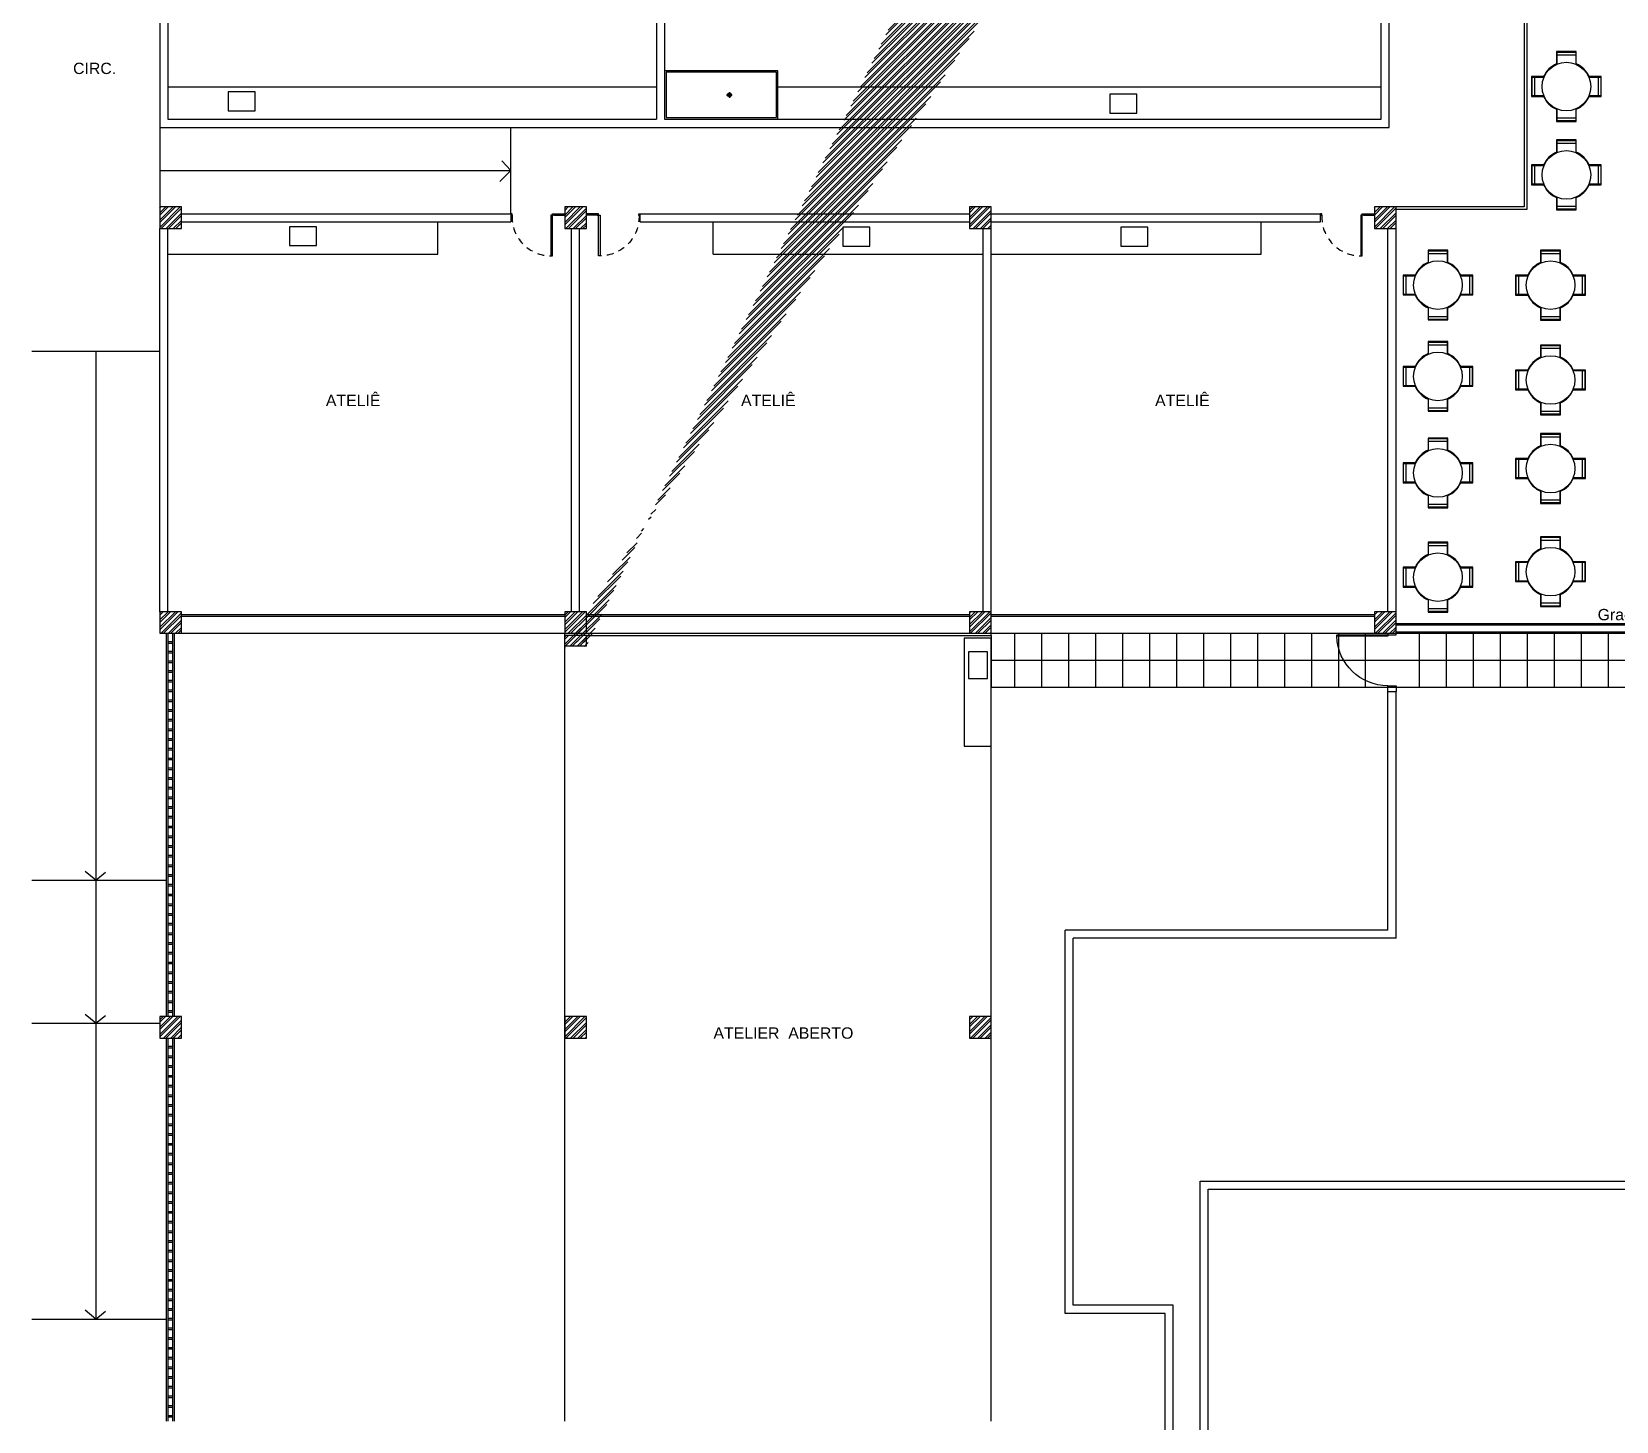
# Model space of a CAD drawing. Header units: millimetres. Extents: x 3165 to 3348, y 1853 to 2028.
# Drawn here: x 3221.88 to 3251.23, y 1891.58 to 1917.32 of the extents above; entities that cross this region are included whole.
import ezdxf

# ---------------------------------------------------------------- set-up
doc = ezdxf.new("R2010")
doc.units = ezdxf.units.MM
for name, pattern in [('ACAD_ISO04W100', [30, 24, -3, 0, -3]), ('DASHED', [19.05, 12.7, -6.35]), ('HIDDEN2', [4.7625, 3.175, -1.5875])]:
    doc.linetypes.add(name, pattern=pattern)
for name, color, linetype in [('Bancada', 11, 'Continuous'), ('Cobogó', 2, 'Continuous'), ('Em Vista', 7, 'Continuous'), ('Hidráulica', 2, 'Continuous'), ('Janela', 2, 'Continuous'), ('Lay out', 253, 'Continuous'), ('Linha de Piso', 7, 'Continuous'), ('Parede', 5, 'Continuous'), ('Pilar', 7, 'Continuous'), ('Porta', 2, 'Continuous'), ('Texto', 6, 'Continuous')]:
    doc.layers.add(name, color=color, linetype=linetype)
doc.styles.add('Arial', font='arial.ttf', dxfattribs={"height": 0.15})
pattern_1 = [(45, (582.78078, 645.80131), (-0.067351921, 0.067351921), []), (45, (582.82568, 645.80131), (-0.067351921, 0.067351921), [])]

# ---------------------------------------------------------------- blocks, each defined once
blk = doc.blocks.new('A$C1AD463CB')
at = {"layer": 'Porta', "ltscale": 0.5}
blk.add_lwpolyline([(0.025, 0.15), (0.055, 0.15), (0.055, 0.9), (0.025, 0.9)], close=True, dxfattribs=at)
for points in [[(0, 0.15), (0.025, 0.15), (0.025, 0.12), (0, 0.12)], [(0.8, 0.15), (0.775, 0.15), (0.775, 0.12), (0.8, 0.12)]]:
    blk.add_lwpolyline(points, dxfattribs=at)
at = {"layer": 'Porta', "color": 252, "linetype": 'HIDDEN2', "ltscale": 0.04}
blk.add_arc((0.055, 0.179), 0.721, 357.6617, 90, dxfattribs=at)
blk = doc.blocks.new('A$C3123344C')
at = {"layer": 'Porta', "ltscale": 0.5}
blk.add_lwpolyline([(0.025, 0.15), (0.055, 0.15), (0.055, 1.096), (0.025, 1.096)], close=True, dxfattribs=at)
for points in [[(0, 0.15), (0.025, 0.15), (0.025, 0), (0, 0)], [(0.997, 0.15), (0.972, 0.15), (0.972, 0), (0.997, 0)]]:
    blk.add_lwpolyline(points, dxfattribs=at)
at = {"layer": 'Porta', "color": 252, "linetype": 'DASHED', "ltscale": 0.3}
blk.add_arc((0.025, 0.15), 0.947, 0, 88.1852, dxfattribs=at)
blk = doc.blocks.new('Mesa red 4 lug')
for p, q in [((0.01, 1.283), (0.357, 1.283)), ((0.01, 1.061), (0.01, 1.283)), ((0.01, 1.233), (0.357, 1.233)), ((0.357, 1.283), (0.357, 1.061)), ((-0.453, 0.473), (-0.453, 0.82)), ((-0.453, 0.82), (-0.231, 0.82)), ((-0.403, 0.473), (-0.403, 0.82)), ((0.599, 0.82), (0.82, 0.82)), ((0.77, 0.82), (0.77, 0.473)), ((0.82, 0.82), (0.82, 0.473)), ((-0.231, 0.473), (-0.453, 0.473)), ((0.82, 0.473), (0.599, 0.473)), ((0.01, 0.01), (0.01, 0.231)), ((0.357, 0.06), (0.01, 0.06)), ((0.357, 0.01), (0.01, 0.01)), ((0.357, 0.231), (0.357, 0.01))]:
    blk.add_line(p, q)
blk.add_lwpolyline([(0.367, 0.225, 0.189469), (0.605, 0.463), (0.83, 0.463), (0.83, 0.83), (0.605, 0.83, 0.189469), (0.367, 1.068), (0.367, 1.293), (0, 1.293), (0, 1.068, 0.189469), (-0.238, 0.83), (-0.463, 0.83), (-0.463, 0.463), (-0.238, 0.463, 0.189469), (0, 0.225), (0, 0), (0.367, 0)], format="xyb", close=True)
blk.add_circle((0.184, 0.646), 0.45)

msp = doc.modelspace()

# ---------------------------------------------------------------- hatches: boundary and pattern name
at = {"layer": 'Pilar', "linetype": 'HIDDEN2'}
h = msp.add_hatch(dxfattribs=at)
h.set_pattern_fill('ANSI32', color=256, scale=0.01)
h.set_pattern_definition(pattern_1)
h.paths.add_polyline_path([(3239.253, 1936.177), (3239.653, 1936.177), (3239.653, 1936.577), (3239.253, 1936.577)], flags=16)
h.paths.add_polyline_path([(3246.753, 1936.177), (3247.153, 1936.177), (3247.153, 1936.577), (3246.753, 1936.577)], flags=16)
edge = h.paths.add_edge_path()
edge.add_line((3247.153, 1929.077), (3247.153, 1936.577))
edge.add_line((3232.153, 1905.937), (3231.753, 1905.937))
edge.add_line((3232.153, 1906.137), (3231.753, 1906.137))
edge.add_line((3231.753, 1905.937), (3231.753, 1906.137))
h = msp.add_hatch(dxfattribs=at)
h.set_pattern_fill('ANSI32', color=256, scale=0.01)
h.set_pattern_definition(pattern_1)
h.paths.add_polyline_path([(3224.253, 1913.677), (3224.653, 1913.677), (3224.653, 1914.077), (3224.253, 1914.077)])
h = msp.add_hatch(dxfattribs=at)
h.set_pattern_fill('ANSI32', color=256, scale=0.01)
h.set_pattern_definition(pattern_1)
h.paths.add_polyline_path([(3231.753, 1913.677), (3232.153, 1913.677), (3232.153, 1914.077), (3231.753, 1914.077)])
h = msp.add_hatch(dxfattribs=at)
h.set_pattern_fill('ANSI32', color=256, scale=0.01)
h.set_pattern_definition(pattern_1)
h.paths.add_polyline_path([(3239.253, 1913.677), (3239.653, 1913.677), (3239.653, 1914.077), (3239.253, 1914.077)])
h = msp.add_hatch(dxfattribs=at)
h.set_pattern_fill('ANSI32', color=256, scale=0.01)
h.set_pattern_definition(pattern_1)
h.paths.add_polyline_path([(3246.753, 1913.677), (3247.153, 1913.677), (3247.153, 1914.077), (3246.753, 1914.077)])
h = msp.add_hatch(dxfattribs=at)
h.set_pattern_fill('ANSI32', color=256, scale=0.01)
h.set_pattern_definition(pattern_1)
h.paths.add_polyline_path([(3224.253, 1906.177), (3224.653, 1906.177), (3224.653, 1906.577), (3224.253, 1906.577)])
h = msp.add_hatch(dxfattribs=at)
h.set_pattern_fill('ANSI32', color=256, scale=0.01)
h.set_pattern_definition(pattern_1)
h.paths.add_polyline_path([(3231.753, 1906.177), (3232.153, 1906.177), (3232.153, 1906.577), (3231.753, 1906.577)])
h = msp.add_hatch(dxfattribs=at)
h.set_pattern_fill('ANSI32', color=256, scale=0.01)
h.set_pattern_definition(pattern_1)
h.paths.add_polyline_path([(3239.253, 1906.177), (3239.653, 1906.177), (3239.653, 1906.577), (3239.253, 1906.577)])
h = msp.add_hatch(dxfattribs=at)
h.set_pattern_fill('ANSI32', color=256, scale=0.01)
h.set_pattern_definition(pattern_1)
h.paths.add_polyline_path([(3246.753, 1906.177), (3247.153, 1906.177), (3247.153, 1906.577), (3246.753, 1906.577)])
h = msp.add_hatch(dxfattribs=at)
h.set_pattern_fill('ANSI32', color=256, scale=0.01)
h.set_pattern_definition(pattern_1)
edge = h.paths.add_edge_path()
edge.add_line((3232.153, 1905.937), (3231.753, 1905.937))
edge.add_line((3232.153, 1905.937), (3232.153, 1906.137))
edge.add_line((3231.753, 1905.937), (3231.753, 1906.137))
h = msp.add_hatch(dxfattribs=at)
h.set_pattern_fill('ANSI32', color=256, scale=0.01)
h.set_pattern_definition(pattern_1)
h.paths.add_polyline_path([(3224.253, 1898.677), (3224.653, 1898.677), (3224.653, 1899.077), (3224.253, 1899.077)])
h = msp.add_hatch(dxfattribs=at)
h.set_pattern_fill('ANSI32', color=256, scale=0.01)
h.set_pattern_definition(pattern_1)
h.paths.add_polyline_path([(3231.753, 1898.677), (3232.153, 1898.677), (3232.153, 1899.077), (3231.753, 1899.077)])
h = msp.add_hatch(dxfattribs=at)
h.set_pattern_fill('ANSI32', color=256, scale=0.01)
h.set_pattern_definition(pattern_1)
h.paths.add_polyline_path([(3239.253, 1898.677), (3239.653, 1898.677), (3239.653, 1899.077), (3239.253, 1899.077)])

# ---------------------------------------------------------------- linework, layer by layer
for p, q in [((3232.153, 1906.177), (3239.253, 1906.177)), ((3239.653, 1906.177), (3246.753, 1906.177)), ((3247.153, 1906.177), (3251.09, 1906.177))]:
    msp.add_line(p, q)
msp.add_point((3231.757, 1905.908))
at = {"layer": 'Bancada'}
for p, q in [((3224.403, 1916.302), (3233.453, 1916.302)), ((3235.703, 1916.302), (3246.878, 1916.302)), ((3229.403, 1913.202), (3229.403, 1913.802)), ((3234.503, 1913.202), (3234.503, 1913.802)), ((3244.653, 1913.202), (3244.653, 1913.802)), ((3224.403, 1913.202), (3229.403, 1913.202)), ((3234.503, 1913.202), (3239.503, 1913.202)), ((3239.653, 1913.202), (3244.653, 1913.202))]:
    msp.add_line(p, q, dxfattribs=at)
msp.add_lwpolyline([(3239.153, 1904.087), (3239.653, 1904.087), (3239.653, 1906.087), (3239.153, 1906.087)], close=True, dxfattribs=at)
at = {"layer": 'Cobogó'}
for p, q in [((3224.404, 1899.077), (3224.404, 1906.177)), ((3224.404, 1906.027), (3224.494, 1906.027)), ((3224.494, 1899.077), (3224.494, 1906.177)), ((3224.404, 1905.997), (3224.494, 1905.997)), ((3224.404, 1905.847), (3224.494, 1905.847)), ((3224.404, 1905.817), (3224.494, 1905.817)), ((3224.404, 1905.667), (3224.494, 1905.667)), ((3224.404, 1905.637), (3224.494, 1905.637)), ((3224.404, 1905.487), (3224.494, 1905.487)), ((3224.404, 1905.457), (3224.494, 1905.457)), ((3224.404, 1905.307), (3224.494, 1905.307)), ((3224.404, 1905.277), (3224.494, 1905.277)), ((3224.404, 1905.127), (3224.494, 1905.127)), ((3224.404, 1905.097), (3224.494, 1905.097)), ((3224.404, 1904.947), (3224.494, 1904.947)), ((3224.404, 1904.917), (3224.494, 1904.917)), ((3224.404, 1904.767), (3224.494, 1904.767)), ((3224.404, 1904.737), (3224.494, 1904.737)), ((3224.404, 1904.587), (3224.494, 1904.587)), ((3224.404, 1904.557), (3224.494, 1904.557)), ((3224.404, 1904.407), (3224.494, 1904.407)), ((3224.404, 1904.377), (3224.494, 1904.377)), ((3224.404, 1904.227), (3224.494, 1904.227)), ((3224.404, 1904.197), (3224.494, 1904.197)), ((3224.404, 1904.047), (3224.494, 1904.047)), ((3224.404, 1904.017), (3224.494, 1904.017)), ((3224.404, 1903.867), (3224.494, 1903.867)), ((3224.404, 1903.837), (3224.494, 1903.837)), ((3224.404, 1903.687), (3224.494, 1903.687)), ((3224.404, 1903.657), (3224.494, 1903.657)), ((3224.404, 1903.507), (3224.494, 1903.507)), ((3224.404, 1903.477), (3224.494, 1903.477)), ((3224.404, 1903.327), (3224.494, 1903.327)), ((3224.404, 1903.297), (3224.494, 1903.297)), ((3224.404, 1903.147), (3224.494, 1903.147)), ((3224.404, 1903.117), (3224.494, 1903.117)), ((3224.404, 1902.967), (3224.494, 1902.967)), ((3224.404, 1902.937), (3224.494, 1902.937)), ((3224.404, 1902.787), (3224.494, 1902.787)), ((3224.404, 1902.757), (3224.494, 1902.757)), ((3224.404, 1902.607), (3224.494, 1902.607)), ((3224.404, 1902.577), (3224.494, 1902.577)), ((3224.404, 1902.427), (3224.494, 1902.427)), ((3224.404, 1902.397), (3224.494, 1902.397)), ((3224.404, 1902.247), (3224.494, 1902.247)), ((3224.404, 1902.217), (3224.494, 1902.217)), ((3224.404, 1902.067), (3224.494, 1902.067)), ((3224.404, 1902.037), (3224.494, 1902.037)), ((3224.404, 1901.887), (3224.494, 1901.887)), ((3224.404, 1901.887), (3224.494, 1901.887)), ((3224.404, 1901.857), (3224.494, 1901.857)), ((3224.404, 1901.857), (3224.494, 1901.857)), ((3224.404, 1901.707), (3224.494, 1901.707)), ((3224.404, 1901.677), (3224.494, 1901.677)), ((3224.404, 1901.527), (3224.494, 1901.527)), ((3224.404, 1901.497), (3224.494, 1901.497)), ((3224.404, 1901.347), (3224.494, 1901.347)), ((3224.404, 1901.317), (3224.494, 1901.317)), ((3224.404, 1901.167), (3224.494, 1901.167)), ((3224.404, 1901.167), (3224.494, 1901.167)), ((3224.404, 1901.137), (3224.494, 1901.137)), ((3224.404, 1901.137), (3224.494, 1901.137)), ((3224.404, 1900.987), (3224.494, 1900.987)), ((3224.404, 1900.957), (3224.494, 1900.957)), ((3224.404, 1900.807), (3224.494, 1900.807)), ((3224.404, 1900.777), (3224.494, 1900.777)), ((3224.404, 1900.627), (3224.494, 1900.627)), ((3224.404, 1900.597), (3224.494, 1900.597)), ((3224.404, 1900.447), (3224.494, 1900.447)), ((3224.404, 1900.447), (3224.494, 1900.447)), ((3224.404, 1900.417), (3224.494, 1900.417)), ((3224.404, 1900.417), (3224.494, 1900.417)), ((3224.404, 1900.267), (3224.494, 1900.267)), ((3224.404, 1900.237), (3224.494, 1900.237)), ((3224.404, 1900.087), (3224.494, 1900.087)), ((3224.404, 1900.057), (3224.494, 1900.057)), ((3224.404, 1899.907), (3224.494, 1899.907)), ((3224.404, 1899.877), (3224.494, 1899.877)), ((3224.404, 1899.727), (3224.494, 1899.727)), ((3224.404, 1899.727), (3224.494, 1899.727)), ((3224.404, 1899.697), (3224.494, 1899.697)), ((3224.404, 1899.697), (3224.494, 1899.697)), ((3224.404, 1899.547), (3224.494, 1899.547)), ((3224.404, 1899.517), (3224.494, 1899.517)), ((3224.404, 1899.367), (3224.494, 1899.367)), ((3224.404, 1899.337), (3224.494, 1899.337)), ((3224.404, 1899.187), (3224.494, 1899.187)), ((3224.404, 1899.157), (3224.494, 1899.157)), ((3224.404, 1891.577), (3224.404, 1898.677)), ((3224.404, 1898.527), (3224.494, 1898.527)), ((3224.404, 1898.497), (3224.494, 1898.497)), ((3224.494, 1891.577), (3224.494, 1898.677)), ((3224.404, 1898.347), (3224.494, 1898.347)), ((3224.404, 1898.317), (3224.494, 1898.317)), ((3224.404, 1898.167), (3224.494, 1898.167)), ((3224.404, 1898.137), (3224.494, 1898.137)), ((3224.404, 1897.987), (3224.494, 1897.987)), ((3224.404, 1897.957), (3224.494, 1897.957)), ((3224.404, 1897.807), (3224.494, 1897.807)), ((3224.404, 1897.777), (3224.494, 1897.777)), ((3224.404, 1897.627), (3224.494, 1897.627)), ((3224.404, 1897.597), (3224.494, 1897.597)), ((3224.404, 1897.447), (3224.494, 1897.447)), ((3224.404, 1897.417), (3224.494, 1897.417)), ((3224.404, 1897.267), (3224.494, 1897.267)), ((3224.404, 1897.237), (3224.494, 1897.237)), ((3224.404, 1897.087), (3224.494, 1897.087)), ((3224.404, 1897.057), (3224.494, 1897.057)), ((3224.404, 1896.907), (3224.494, 1896.907)), ((3224.404, 1896.877), (3224.494, 1896.877)), ((3224.404, 1896.727), (3224.494, 1896.727)), ((3224.404, 1896.697), (3224.494, 1896.697)), ((3224.404, 1896.547), (3224.494, 1896.547)), ((3224.404, 1896.517), (3224.494, 1896.517)), ((3224.404, 1896.367), (3224.494, 1896.367)), ((3224.404, 1896.337), (3224.494, 1896.337)), ((3224.404, 1896.187), (3224.494, 1896.187)), ((3224.404, 1896.157), (3224.494, 1896.157)), ((3224.404, 1896.007), (3224.494, 1896.007)), ((3224.404, 1895.977), (3224.494, 1895.977)), ((3224.404, 1895.827), (3224.494, 1895.827)), ((3224.404, 1895.797), (3224.494, 1895.797)), ((3224.404, 1895.647), (3224.494, 1895.647)), ((3224.404, 1895.617), (3224.494, 1895.617)), ((3224.404, 1895.467), (3224.494, 1895.467)), ((3224.404, 1895.437), (3224.494, 1895.437)), ((3224.404, 1895.287), (3224.494, 1895.287)), ((3224.404, 1895.257), (3224.494, 1895.257)), ((3224.404, 1895.107), (3224.494, 1895.107)), ((3224.404, 1895.077), (3224.494, 1895.077)), ((3224.404, 1894.927), (3224.494, 1894.927)), ((3224.404, 1894.897), (3224.494, 1894.897)), ((3224.404, 1894.747), (3224.494, 1894.747)), ((3224.404, 1894.717), (3224.494, 1894.717)), ((3224.404, 1894.567), (3224.494, 1894.567)), ((3224.404, 1894.537), (3224.494, 1894.537)), ((3224.404, 1894.387), (3224.494, 1894.387)), ((3224.404, 1894.387), (3224.494, 1894.387)), ((3224.404, 1894.357), (3224.494, 1894.357)), ((3224.404, 1894.357), (3224.494, 1894.357)), ((3224.404, 1894.207), (3224.494, 1894.207)), ((3224.404, 1894.177), (3224.494, 1894.177)), ((3224.404, 1894.027), (3224.494, 1894.027)), ((3224.404, 1893.997), (3224.494, 1893.997)), ((3224.404, 1893.847), (3224.494, 1893.847)), ((3224.404, 1893.817), (3224.494, 1893.817)), ((3241.024, 1893.577), (3241.024, 1893.727)), ((3224.404, 1893.667), (3224.494, 1893.667)), ((3224.404, 1893.667), (3224.494, 1893.667)), ((3224.404, 1893.637), (3224.494, 1893.637)), ((3224.404, 1893.637), (3224.494, 1893.637)), ((3224.404, 1893.487), (3224.494, 1893.487)), ((3224.404, 1893.457), (3224.494, 1893.457)), ((3224.404, 1893.307), (3224.494, 1893.307)), ((3224.404, 1893.277), (3224.494, 1893.277)), ((3224.404, 1893.127), (3224.494, 1893.127)), ((3224.404, 1893.097), (3224.494, 1893.097)), ((3224.404, 1892.947), (3224.494, 1892.947)), ((3224.404, 1892.947), (3224.494, 1892.947)), ((3224.404, 1892.917), (3224.494, 1892.917)), ((3224.404, 1892.917), (3224.494, 1892.917)), ((3224.404, 1892.767), (3224.494, 1892.767)), ((3224.404, 1892.737), (3224.494, 1892.737)), ((3224.404, 1892.587), (3224.494, 1892.587)), ((3224.404, 1892.557), (3224.494, 1892.557)), ((3224.404, 1892.407), (3224.494, 1892.407)), ((3224.404, 1892.377), (3224.494, 1892.377)), ((3224.404, 1892.227), (3224.494, 1892.227)), ((3224.404, 1892.227), (3224.494, 1892.227)), ((3224.404, 1892.197), (3224.494, 1892.197)), ((3224.404, 1892.197), (3224.494, 1892.197)), ((3224.404, 1892.047), (3224.494, 1892.047)), ((3224.404, 1892.017), (3224.494, 1892.017)), ((3224.404, 1891.867), (3224.494, 1891.867)), ((3224.404, 1891.837), (3224.494, 1891.837)), ((3224.404, 1891.687), (3224.494, 1891.687)), ((3224.404, 1891.657), (3224.494, 1891.657))]:
    msp.add_line(p, q, dxfattribs=at)
at = {"layer": 'Em Vista', "color": 2}
for p, q in [((3249.528, 1918.867), (3249.528, 1914.077)), ((3249.578, 1918.817), (3249.578, 1914.027)), ((3249.528, 1914.077), (3247.153, 1914.077)), ((3249.578, 1914.027), (3247.153, 1914.027))]:
    msp.add_line(p, q, dxfattribs=at)
at = {"layer": 'Em Vista'}
for p, q in [((3247.153, 1906.357), (3254.253, 1906.357)), ((3247.153, 1906.337), (3254.253, 1906.337)), ((3224.653, 1906.177), (3231.753, 1906.177)), ((3231.753, 1906.137), (3231.753, 1906.177)), ((3232.153, 1906.177), (3239.253, 1906.177)), ((3232.153, 1906.137), (3239.653, 1906.137)), ((3239.653, 1906.177), (3246.753, 1906.177)), ((3239.653, 1906.137), (3239.653, 1906.177)), ((3239.653, 1906.137), (3239.653, 1905.177)), ((3247.153, 1906.177), (3254.253, 1906.177)), ((3223.066, 1901.602), (3223.248, 1901.749)), ((3223.066, 1898.952), (3223.248, 1899.099)), ((3223.066, 1893.472), (3223.248, 1893.619))]:
    msp.add_line(p, q, dxfattribs=at)
at = {"layer": 'Em Vista', "color": 7}
msp.add_line((3247.153, 1906.177), (3254.253, 1906.177), dxfattribs=at)
at = {"layer": 'Hidráulica', "ltscale": 0.01}
for p, q in [((3234.75, 1916.152), (3234.856, 1916.152)), ((3234.803, 1916.207), (3234.803, 1916.099))]:
    msp.add_line(p, q, dxfattribs=at)
for points in [[(3233.603, 1915.702), (3235.703, 1915.702), (3235.703, 1916.602), (3233.603, 1916.602)], [(3233.633, 1915.732), (3235.673, 1915.732), (3235.673, 1916.572), (3233.633, 1916.572)]]:
    msp.add_lwpolyline(points, close=True, dxfattribs=at)
at = {"layer": 'Hidráulica'}
for points in [[(3225.518, 1915.858), (3226.018, 1915.858), (3226.018, 1916.208), (3225.518, 1916.208)], [(3241.853, 1915.814), (3242.353, 1915.814), (3242.353, 1916.164), (3241.853, 1916.164)], [(3226.653, 1913.361), (3227.153, 1913.361), (3227.153, 1913.711), (3226.653, 1913.711)], [(3236.903, 1913.352), (3237.403, 1913.352), (3237.403, 1913.702), (3236.903, 1913.702)], [(3242.053, 1913.352), (3242.553, 1913.352), (3242.553, 1913.702), (3242.053, 1913.702)], [(3239.233, 1905.837), (3239.233, 1905.337), (3239.583, 1905.337), (3239.583, 1905.837)]]:
    msp.add_lwpolyline(points, close=True, dxfattribs=at)
at = {"layer": 'Hidráulica', "ltscale": 0.01}
for radius in [0.035, 0.025]:
    msp.add_circle((3234.803, 1916.152), radius, dxfattribs=at)
at = {"layer": 'Janela'}
for p, q in [((3224.653, 1906.527), (3231.753, 1906.527)), ((3224.653, 1906.497), (3231.753, 1906.497)), ((3232.153, 1906.527), (3239.253, 1906.527)), ((3232.153, 1906.497), (3239.253, 1906.497)), ((3239.653, 1906.527), (3246.753, 1906.527)), ((3239.653, 1906.497), (3246.753, 1906.497)), ((3243.524, 1896.027), (3260.59, 1896.027)), ((3243.524, 1884.077), (3243.524, 1896.027)), ((3243.674, 1895.877), (3260.59, 1895.877)), ((3243.674, 1884.077), (3243.674, 1895.877))]:
    msp.add_line(p, q, dxfattribs=at)
at = {"layer": 'Janela', "color": 2}
for p, q in [((3247.153, 1906.207), (3254.253, 1906.207)), ((3247.153, 1906.177), (3254.253, 1906.177))]:
    msp.add_line(p, q, dxfattribs=at)
at = {"layer": 'Linha de Piso'}
for p, q in [((3224.253, 1915.552), (3224.253, 1914.077)), ((3230.753, 1913.952), (3230.753, 1915.552)), ((3230.753, 1914.752), (3230.587, 1914.933)), ((3224.253, 1914.752), (3230.753, 1914.752)), ((3230.753, 1914.752), (3230.553, 1914.55)), ((3221.878, 1911.402), (3224.253, 1911.402)), ((3223.066, 1911.402), (3223.066, 1901.602)), ((3231.753, 1899.077), (3231.753, 1905.937)), ((3239.653, 1891.577), (3239.653, 1905.937)), ((3239.653, 1905.177), (3261.94, 1905.177)), ((3223.066, 1901.602), (3222.867, 1901.765)), ((3221.878, 1901.602), (3224.374, 1901.602)), ((3223.066, 1901.602), (3223.066, 1898.952)), ((3223.066, 1898.952), (3222.867, 1899.115)), ((3221.878, 1898.952), (3224.253, 1898.952)), ((3223.066, 1898.952), (3223.066, 1893.472)), ((3231.753, 1891.577), (3231.753, 1898.677)), ((3221.878, 1893.472), (3224.374, 1893.472)), ((3223.066, 1893.472), (3222.867, 1893.635))]:
    msp.add_line(p, q, dxfattribs=at)
at = {"layer": 'Linha de Piso', "ltscale": 0.01}
for p, q in [((3240.09, 1905.177), (3240.09, 1906.177)), ((3240.59, 1905.177), (3240.59, 1906.177)), ((3241.09, 1905.177), (3241.09, 1906.177)), ((3241.59, 1905.177), (3241.59, 1906.177)), ((3242.09, 1905.177), (3242.09, 1906.177)), ((3242.59, 1905.177), (3242.59, 1906.177)), ((3243.09, 1905.177), (3243.09, 1906.177)), ((3243.59, 1905.177), (3243.59, 1906.177)), ((3244.09, 1905.177), (3244.09, 1906.177)), ((3244.59, 1905.177), (3244.59, 1906.177)), ((3245.09, 1905.177), (3245.09, 1906.177)), ((3245.59, 1905.177), (3245.59, 1906.177)), ((3246.09, 1905.177), (3246.09, 1906.177)), ((3246.59, 1905.177), (3246.59, 1906.177)), ((3247.59, 1905.177), (3247.59, 1906.177)), ((3248.09, 1905.177), (3248.09, 1906.177)), ((3248.59, 1905.177), (3248.59, 1906.177)), ((3249.09, 1905.177), (3249.09, 1906.177)), ((3249.59, 1905.177), (3249.59, 1906.177)), ((3250.09, 1905.177), (3250.09, 1906.177)), ((3250.59, 1905.177), (3250.59, 1906.177)), ((3251.09, 1905.177), (3251.09, 1906.177)), ((3239.653, 1905.677), (3262.09, 1905.677))]:
    msp.add_line(p, q, dxfattribs=at)
at = {"layer": 'Parede'}
for p, q in [((3233.453, 1921.302), (3233.453, 1915.702)), ((3224.253, 1921.177), (3224.253, 1915.552)), ((3224.403, 1921.177), (3224.403, 1915.702)), ((3246.878, 1915.702), (3246.878, 1921.177)), ((3247.028, 1915.552), (3247.028, 1921.177)), ((3233.603, 1917.852), (3233.603, 1915.702)), ((3224.253, 1915.552), (3247.028, 1915.552)), ((3224.403, 1915.702), (3233.453, 1915.702)), ((3233.603, 1915.702), (3246.878, 1915.702)), ((3224.253, 1906.577), (3224.253, 1913.677)), ((3224.403, 1906.577), (3224.403, 1913.677)), ((3224.653, 1913.952), (3230.753, 1913.952)), ((3224.653, 1913.802), (3230.753, 1913.802)), ((3230.753, 1913.952), (3230.753, 1913.802)), ((3230.753, 1913.922), (3230.754, 1913.922)), ((3231.878, 1906.577), (3231.878, 1913.677)), ((3232.028, 1906.577), (3232.028, 1913.677)), ((3233.153, 1913.952), (3239.253, 1913.952)), ((3233.153, 1913.802), (3233.153, 1913.952)), ((3233.153, 1913.802), (3239.253, 1913.802)), ((3239.503, 1906.577), (3239.503, 1913.677)), ((3239.653, 1913.952), (3245.753, 1913.952)), ((3239.653, 1913.802), (3245.753, 1913.802)), ((3239.653, 1906.577), (3239.653, 1913.677)), ((3245.753, 1913.802), (3245.753, 1913.952)), ((3247.003, 1906.577), (3247.003, 1913.677)), ((3247.153, 1906.577), (3247.153, 1913.677)), ((3231.753, 1905.937), (3231.753, 1906.137)), ((3232.153, 1906.137), (3231.753, 1906.137)), ((3232.153, 1905.937), (3232.153, 1906.137)), ((3232.153, 1905.937), (3231.753, 1905.937)), ((3247.003, 1905.097), (3247.003, 1905.177)), ((3247.003, 1905.177), (3247.153, 1905.177)), ((3247.153, 1905.177), (3247.153, 1905.097)), ((3247.003, 1900.677), (3247.003, 1905.097)), ((3247.003, 1905.097), (3247.153, 1905.097)), ((3247.153, 1900.527), (3247.153, 1905.097)), ((3247.003, 1900.677), (3241.024, 1900.677)), ((3241.024, 1893.577), (3241.024, 1900.677)), ((3247.153, 1900.527), (3241.174, 1900.527)), ((3241.174, 1893.727), (3241.174, 1900.527)), ((3243.024, 1893.727), (3241.174, 1893.727)), ((3243.024, 1887.577), (3243.024, 1893.727)), ((3242.874, 1893.577), (3241.024, 1893.577)), ((3242.874, 1887.727), (3242.874, 1893.577))]:
    msp.add_line(p, q, dxfattribs=at)
at = {"layer": 'Parede', "color": 7}
for p, q in [((3224.374, 1899.077), (3224.374, 1906.177)), ((3224.524, 1899.077), (3224.524, 1906.177)), ((3224.374, 1891.577), (3224.374, 1898.677)), ((3224.524, 1891.577), (3224.524, 1898.677))]:
    msp.add_line(p, q, dxfattribs=at)
at = {"layer": 'Parede', "ltscale": 0.01}
for points in [[(3224.253, 1913.677), (3224.653, 1913.677), (3224.653, 1914.077), (3224.253, 1914.077)], [(3231.753, 1913.677), (3232.153, 1913.677), (3232.153, 1914.077), (3231.753, 1914.077)], [(3239.253, 1913.677), (3239.653, 1913.677), (3239.653, 1914.077), (3239.253, 1914.077)], [(3246.753, 1913.677), (3247.153, 1913.677), (3247.153, 1914.077), (3246.753, 1914.077)], [(3224.253, 1906.177), (3224.653, 1906.177), (3224.653, 1906.577), (3224.253, 1906.577)], [(3231.753, 1906.177), (3232.153, 1906.177), (3232.153, 1906.577), (3231.753, 1906.577)], [(3239.253, 1906.177), (3239.653, 1906.177), (3239.653, 1906.577), (3239.253, 1906.577)], [(3246.753, 1906.177), (3247.153, 1906.177), (3247.153, 1906.577), (3246.753, 1906.577)], [(3224.253, 1898.677), (3224.653, 1898.677), (3224.653, 1899.077), (3224.253, 1899.077)], [(3231.753, 1898.677), (3232.153, 1898.677), (3232.153, 1899.077), (3231.753, 1899.077)], [(3239.253, 1898.677), (3239.653, 1898.677), (3239.653, 1899.077), (3239.253, 1899.077)]]:
    msp.add_lwpolyline(points, close=True, dxfattribs=at)
at = {"layer": 'Pilar', "ltscale": 0.01}
msp.add_line((3231.753, 1898.677), (3231.753, 1899.077), dxfattribs=at)
msp.add_point((3231.757, 1899.048), dxfattribs=at)
at = {"layer": 'Porta'}
for p, q in [((3231.553, 1913.952), (3231.753, 1913.952)), ((3231.553, 1913.952), (3231.553, 1913.922)), ((3231.553, 1913.922), (3231.753, 1913.922)), ((3232.353, 1913.952), (3232.153, 1913.952)), ((3232.353, 1913.922), (3232.153, 1913.922)), ((3232.353, 1913.952), (3232.353, 1913.922)), ((3246.553, 1913.952), (3246.753, 1913.952)), ((3246.553, 1913.952), (3246.553, 1913.922)), ((3246.553, 1913.922), (3246.753, 1913.922))]:
    msp.add_line(p, q, dxfattribs=at)

# ---------------------------------------------------------------- block references
at = {"layer": 'Lay out'}
for p in [(3250.125, 1915.662), (3250.125, 1914.025), (3247.745, 1911.983), (3249.831, 1911.982), (3247.745, 1910.291), (3249.831, 1910.225), (3249.831, 1908.584), (3247.745, 1908.503), (3247.745, 1906.571), (3249.831, 1906.673)]:
    msp.add_blockref('Mesa red 4 lug', p, dxfattribs=at)
at = {"layer": 'Porta', "rotation": 180}
for p in [(3231.553, 1914.072), (3246.553, 1914.072)]:
    msp.add_blockref('A$C1AD463CB', p, dxfattribs=at)
at = {"layer": 'Porta', "xscale": -1}
for name, p, rotation in [('A$C1AD463CB', (3232.353, 1914.072), 180), ('A$C3123344C', (3247.153, 1906.177), 90)]:
    msp.add_blockref(name, p, dxfattribs=dict(at, rotation=rotation))

# ---------------------------------------------------------------- texts
at = {"layer": 'Texto', "style": 'Arial'}
msp.add_text('CIRC.', height=0.21, dxfattribs=at).set_placement((3222.645, 1916.54))
at = {"layer": 'Texto', "char_height": 0.21, "width": 1.29905, "attachment_point": 1, "style": 'Arial'}
for insert in [(3227.328, 1910.597), (3235.019, 1910.597), (3242.689, 1910.597)]:
    msp.add_mtext('ATELIÊ', dxfattribs=dict(at, insert=insert))
at = {"layer": 'Texto', "insert": (3250.888, 1906.629), "char_height": 0.21, "attachment_point": 1, "style": 'Arial'}
msp.add_mtext_dynamic_manual_height_columns('Grade', width=0.76663, gutter_width=1, heights=[0], dxfattribs=at)
at = {"layer": 'Texto', "linetype": 'ACAD_ISO04W100', "insert": (3234.508, 1898.876), "char_height": 0.21, "width": 2.82412, "attachment_point": 1, "style": 'Arial'}
msp.add_mtext('ATELIER  ABERTO', dxfattribs=at)

doc.saveas('drawing.dxf')
